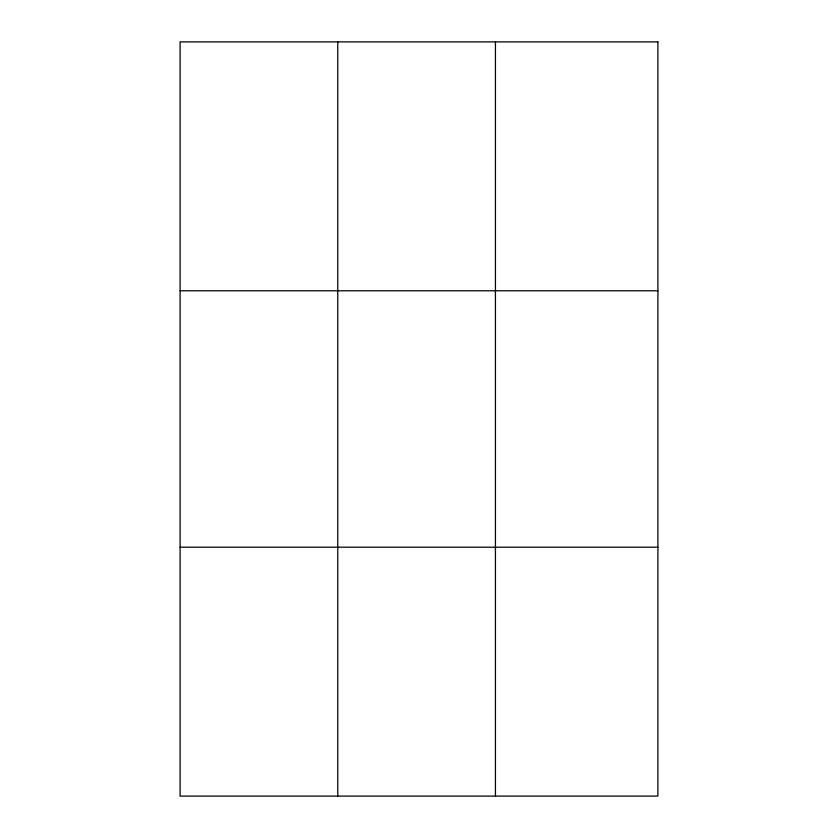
<?xml version="1.0" encoding="UTF-8"?>
<svg xmlns="http://www.w3.org/2000/svg" width="838" height="838" viewBox="0 0 838 838"><rect width="100%" height="100%" fill="white"/><g stroke="black" fill="none" stroke-linecap="round" stroke-linejoin="round"><path stroke-width="1.26" d="M337.766 796.1L337.766 41.9M495.447 796.1L495.447 41.9M180.097 290.786L657.903 290.786M180.097 547.214L657.903 547.214M657.903 41.9L657.903 796.1L180.097 796.1L180.097 41.9L657.903 41.9"/></g></svg>
